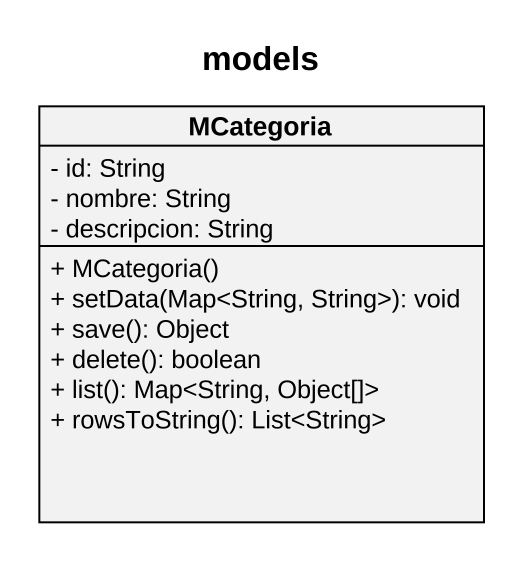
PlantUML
@startuml
title models
hide circle
hide empty members
skinparam classAttributeIconSize 0
class MCategoria {
  - id: String
  - nombre: String
  - descripcion: String
  + MCategoria()
  + setData(Map<String, String>): void
  + save(): Object
  + delete(): boolean
  + list(): Map<String, Object[]>
  + rowsToString(): List<String>
}
@enduml
